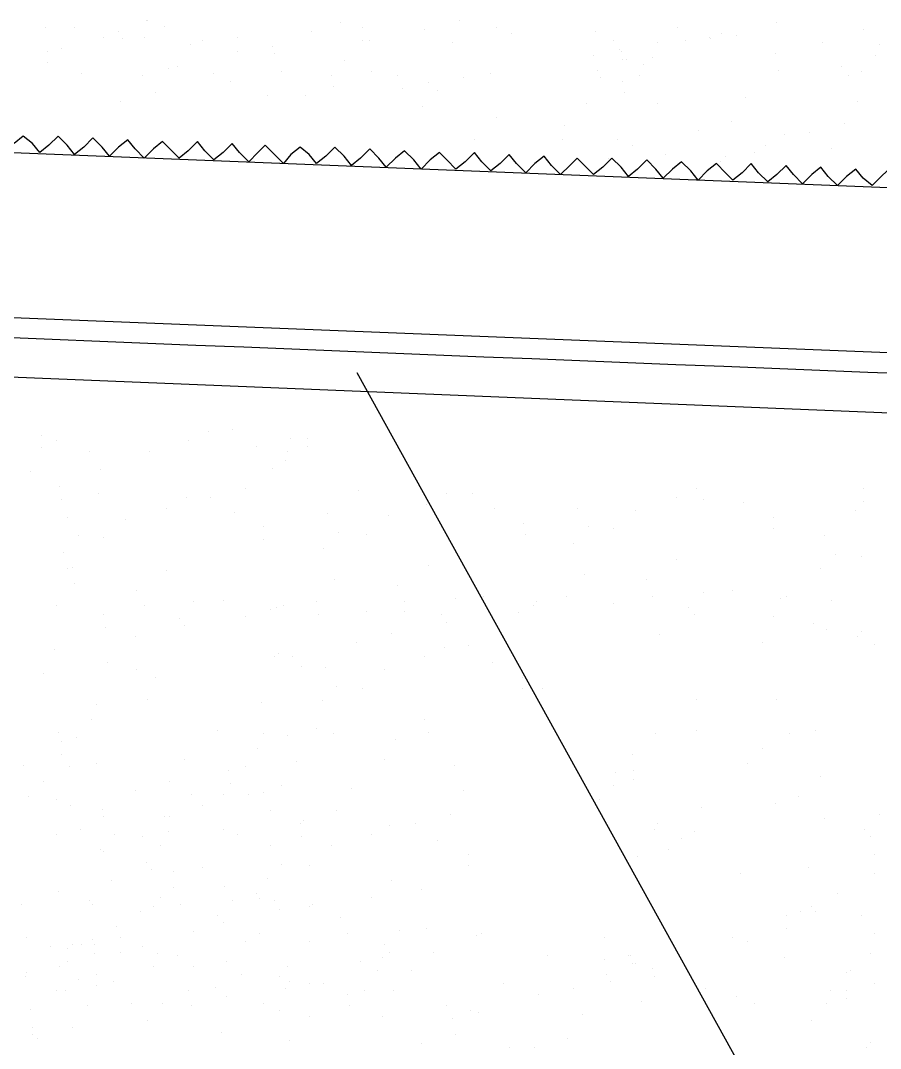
# Model space of a CAD drawing. Header units: millimetres. Extents: x 4241 to 6572, y 870 to 1291.
# Drawn here: x 5243.54 to 5263.4, y 894.43 to 918.16 of the extents above; entities that cross this region are included whole.
import ezdxf

# ---------------------------------------------------------------- set-up
doc = ezdxf.new("R2010")
doc.units = ezdxf.units.MM
doc.layers.add('PDF _0', color=7, linetype='Continuous')
doc.layers.add('PDF _ОВПД_Основная линия', color=7, linetype='Continuous')

msp = doc.modelspace()

# ---------------------------------------------------------------- linework, layer by layer
at = {"layer": 'PDF _0', "lineweight": 9}
for points in [[(5246.4449, 918.1573), (5246.4449, 918.1573)], [(5246.4872, 918.1573), (5246.4872, 918.1573)], [(5250.9323, 918.115), (5250.9323, 918.115)], [(5253.6841, 918.1573), (5253.6841, 918.1573)], [(5261.008, 918.115), (5261.008, 918.115)], [(5244.1164, 917.988), (5244.1164, 917.988)], [(5244.7938, 917.988), (5244.7938, 917.988)], [(5245.8098, 917.9033), (5245.8098, 917.9033)], [(5246.8682, 918.0303), (5246.8682, 918.0303)], [(5250.255, 917.9033), (5250.255, 917.9033)], [(5251.4404, 917.988), (5251.4404, 917.988)], [(5252.8797, 917.9457), (5252.8797, 917.9457)], [(5254.5308, 917.988), (5254.5308, 917.988)], [(5254.8695, 917.861), (5254.8695, 917.861)], [(5256.8169, 917.9033), (5256.8169, 917.9033)], [(5258.7219, 917.988), (5258.7219, 917.988)], [(5259.738, 917.861), (5259.738, 917.861)], [(5262.9978, 917.9457), (5262.9978, 917.9457)], [(5245.4712, 917.7763), (5245.4712, 917.7763)], [(5245.8945, 917.734), (5245.8945, 917.734)], [(5246.4025, 917.7763), (5246.4025, 917.7763)], [(5247.4609, 917.607), (5247.4609, 917.607)], [(5247.7572, 917.6917), (5247.7572, 917.6917)], [(5248.5616, 917.7763), (5248.5616, 917.7763)], [(5251.4404, 917.6917), (5251.4404, 917.6917)], [(5251.6097, 917.6917), (5251.6097, 917.6917)], [(5253.5148, 917.6493), (5253.5148, 917.6493)], [(5257.2402, 917.6917), (5257.2402, 917.6917)], [(5258.2563, 917.6493), (5258.2563, 917.6493)], [(5258.8913, 917.6917), (5258.8913, 917.6917)], [(5259.4416, 917.7763), (5259.4416, 917.7763)], [(5259.484, 917.734), (5259.484, 917.734)], [(5260.0767, 917.8187), (5260.0767, 917.8187)], [(5262.0664, 917.6493), (5262.0664, 917.6493)], [(5263.3788, 917.607), (5263.3788, 917.607)], [(5244.1588, 917.4377), (5244.1588, 917.4377)], [(5244.4975, 917.5223), (5244.4975, 917.5223)], [(5248.5616, 917.4377), (5248.5616, 917.4377)], [(5249.366, 917.5647), (5249.366, 917.5647)], [(5249.4083, 917.3953), (5249.4083, 917.3953)], [(5256.7745, 917.353), (5256.7745, 917.353)], [(5257.3672, 917.48), (5257.3672, 917.48)], [(5257.4096, 917.4377), (5257.4096, 917.4377)], [(5260.9657, 917.3953), (5260.9657, 917.3953)], [(5263.2941, 917.353), (5263.2941, 917.353)], [(5244.1588, 917.1836), (5244.1588, 917.1836)], [(5251.017, 917.226), (5251.017, 917.226)], [(5257.4519, 917.2683), (5257.4519, 917.2683)], [(5257.5366, 917.2683), (5257.5366, 917.2683)], [(5257.9176, 917.1413), (5257.9176, 917.1413)], [(5258.1293, 917.3106), (5258.1293, 917.3106)], [(5244.9631, 916.9296), (5244.9631, 916.9296)], [(5244.9631, 916.9296), (5244.9631, 916.9296)], [(5246.3602, 916.8873), (5246.3602, 916.8873)], [(5246.9529, 917.0566), (5246.9529, 917.0566)], [(5247.1645, 917.099), (5247.1645, 917.099)], [(5248.0112, 916.9296), (5248.0112, 916.9296)], [(5249.5776, 916.972), (5249.5776, 916.972)], [(5250.7207, 916.8873), (5250.7207, 916.8873)], [(5251.652, 916.972), (5251.652, 916.972)], [(5252.2447, 916.8873), (5252.2447, 916.8873)], [(5254.4038, 916.9296), (5254.4038, 916.9296)], [(5256.8592, 917.0143), (5256.8592, 917.0143)], [(5257.8329, 916.8873), (5257.8329, 916.8873)], [(5261.0504, 917.0143), (5261.0504, 917.0143)], [(5262.4897, 917.099), (5262.4897, 917.099)], [(5262.6591, 916.8873), (5262.6591, 916.8873)], [(5262.9554, 916.972), (5262.9554, 916.972)], [(5248.3923, 916.7603), (5248.3923, 916.7603)], [(5252.9644, 916.718), (5252.9644, 916.718)], [(5253.7688, 916.845), (5253.7688, 916.845)], [(5256.9439, 916.845), (5256.9439, 916.845)], [(5257.4519, 916.7603), (5257.4519, 916.7603)], [(5246.6565, 916.5063), (5246.6565, 916.5063)], [(5249.2389, 916.4216), (5249.2389, 916.4216)], [(5250.128, 916.4216), (5250.128, 916.4216)], [(5250.763, 916.6333), (5250.763, 916.6333)], [(5252.3717, 916.591), (5252.3717, 916.591)], [(5253.1761, 916.5486), (5253.1761, 916.5486)], [(5257.4942, 916.5063), (5257.4942, 916.5063)], [(5245.8522, 916.2946), (5245.8522, 916.2946)], [(5252.8374, 916.1676), (5252.8374, 916.1676)], [(5256.6052, 916.2523), (5256.6052, 916.2523)], [(5258.2563, 916.2523), (5258.2563, 916.2523)], [(5260.2883, 916.3793), (5260.2883, 916.3793)], [(5262.8708, 916.2946), (5262.8708, 916.2946)], [(5254.5308, 915.9136), (5254.5308, 915.9136)], [(5256.0972, 915.7443), (5256.0972, 915.7443)], [(5259.9497, 915.8289), (5259.9497, 915.8289)], [(5262.5744, 915.7866), (5262.5744, 915.7866)], [(5259.1876, 915.6173), (5259.1876, 915.6173)], [(5261.1774, 915.5326), (5261.1774, 915.5326)], [(5261.77, 915.5749), (5261.77, 915.5749)], [(5254.0228, 915.4056), (5254.0228, 915.4056)], [(5256.0549, 915.4056), (5256.0549, 915.4056)], [(5257.3249, 915.4056), (5257.3249, 915.4056)], [(5257.6636, 915.2786), (5257.6636, 915.2786)], [(5260.754, 915.2786), (5260.754, 915.2786)], [(5254.7425, 914.9822), (5254.7425, 914.9822)], [(5257.1132, 914.9822), (5257.1132, 914.9822)], [(5258.4256, 915.0669), (5258.4256, 915.0669)], [(5259.8226, 915.0246), (5259.8226, 915.0246)], [(5260.5, 915.1092), (5260.5, 915.1092)], [(5262.2781, 915.1939), (5262.2781, 915.1939)], [(5259.6956, 914.8976), (5259.6956, 914.8976)], [(5244.0318, 908.5897), (5244.0318, 908.5897)], [(5247.8842, 908.6743), (5247.8842, 908.6743)], [(5248.4346, 908.7167), (5248.4346, 908.7167)], [(5244.3704, 908.4627), (5244.3704, 908.4627)], [(5247.4186, 908.4627), (5247.4186, 908.4627)], [(5248.9849, 908.3357), (5248.9849, 908.3357)], [(5249.7893, 908.505), (5249.7893, 908.505)], [(5250.1703, 908.505), (5250.1703, 908.505)], [(5250.1703, 908.3357), (5250.1703, 908.3357)], [(5244.0318, 908.2933), (5244.0318, 908.2933)], [(5245.1325, 908.2087), (5245.1325, 908.2087)], [(5246.5295, 908.2087), (5246.5295, 908.2087)], [(5249.7046, 908.2087), (5249.7046, 908.2087)], [(5249.6623, 907.997), (5249.6623, 907.997)], [(5243.7778, 907.743), (5243.7778, 907.743)], [(5245.3865, 907.7853), (5245.3865, 907.7853)], [(5249.366, 907.8277), (5249.366, 907.8277)], [(5244.4551, 907.4043), (5244.4551, 907.4043)], [(5245.3441, 907.235), (5245.3441, 907.235)], [(5247.3762, 907.1503), (5247.3762, 907.1503)], [(5247.9266, 907.1503), (5247.9266, 907.1503)], [(5248.7309, 907.362), (5248.7309, 907.362)], [(5251.3557, 907.3196), (5251.3557, 907.3196)], [(5253.3878, 907.235), (5253.3878, 907.235)], [(5253.9804, 907.235), (5253.9804, 907.235)], [(5258.6796, 907.1503), (5258.6796, 907.1503)], [(5258.6796, 907.1503), (5258.6796, 907.1503)], [(5259.1453, 907.362), (5259.1453, 907.362)], [(5262.9978, 907.362), (5262.9978, 907.362)], [(5244.4975, 907.108), (5244.4975, 907.108)], [(5252.9221, 906.981), (5252.9221, 906.981)], [(5259.3146, 907.108), (5259.3146, 907.108)], [(5260.246, 907.0233), (5260.246, 907.0233)], [(5262.9978, 907.0656), (5262.9978, 907.0656)], [(5244.6245, 906.6846), (5244.6245, 906.6846)], [(5246.9105, 906.8963), (5246.9105, 906.8963)], [(5248.4769, 906.8116), (5248.4769, 906.8116)], [(5250.636, 906.7693), (5250.636, 906.7693)], [(5252.033, 906.7269), (5252.033, 906.7269)], [(5254.4885, 906.8963), (5254.4885, 906.8963)], [(5256.3935, 906.8963), (5256.3935, 906.8963)], [(5257.7482, 906.854), (5257.7482, 906.854)], [(5260.9234, 906.6846), (5260.9234, 906.6846)], [(5262.8284, 906.854), (5262.8284, 906.854)], [(5245.9792, 906.6423), (5245.9792, 906.6423)], [(5249.1543, 906.4729), (5249.1543, 906.4729)], [(5255.1658, 906.5576), (5255.1658, 906.5576)], [(5256.6475, 906.4729), (5256.6475, 906.4729)], [(5244.8785, 906.2613), (5244.8785, 906.2613)], [(5245.4712, 906.2189), (5245.4712, 906.2189)], [(5250.89, 906.3459), (5250.89, 906.3459)], [(5251.525, 906.3036), (5251.525, 906.3036)], [(5255.2082, 906.3036), (5255.2082, 906.3036)], [(5257.2402, 906.4306), (5257.2402, 906.4306)], [(5260.9234, 906.4306), (5260.9234, 906.4306)], [(5262.1087, 906.2613), (5262.1087, 906.2613)], [(5249.1543, 906.1766), (5249.1543, 906.1766)], [(5250.5513, 905.9649), (5250.5513, 905.9649)], [(5256.3089, 906.0919), (5256.3089, 906.0919)], [(5244.5398, 905.8803), (5244.5398, 905.8803)], [(5262.3627, 905.8379), (5262.3627, 905.8379)], [(5262.9554, 905.7956), (5262.9554, 905.7956)], [(5244.6245, 905.4992), (5244.6245, 905.4992)], [(5244.7515, 905.5416), (5244.7515, 905.5416)], [(5252.9644, 905.5839), (5252.9644, 905.5839)], [(5258.6796, 905.7109), (5258.6796, 905.7109)], [(5262.0241, 905.4992), (5262.0241, 905.4992)], [(5246.9105, 905.4569), (5246.9105, 905.4569)], [(5256.5629, 905.3722), (5256.5629, 905.3722)], [(5244.7938, 905.1606), (5244.7938, 905.1606)], [(5250.8053, 905.2452), (5250.8053, 905.2452)], [(5252.2447, 905.1182), (5252.2447, 905.1182)], [(5258.0023, 905.2452), (5258.0023, 905.2452)], [(5246.2332, 904.9912), (5246.2332, 904.9912)], [(5248.2229, 904.7795), (5248.2229, 904.7795)], [(5253.5994, 904.8219), (5253.5994, 904.8219)], [(5254.2345, 904.8642), (5254.2345, 904.8642)], [(5256.1395, 904.8642), (5256.1395, 904.8642)], [(5258.1293, 904.8642), (5258.1293, 904.8642)], [(5259.3146, 904.9489), (5259.3146, 904.9489)], [(5259.992, 904.9912), (5259.992, 904.9912)], [(5261.0927, 904.8219), (5261.0927, 904.8219)], [(5261.2197, 904.8642), (5261.2197, 904.8642)], [(5262.2781, 904.7795), (5262.2781, 904.7795)], [(5244.3704, 904.6525), (5244.3704, 904.6525)], [(5246.4025, 904.6525), (5246.4025, 904.6525)], [(5247.5456, 904.7372), (5247.5456, 904.7372)], [(5249.3236, 904.5679), (5249.3236, 904.5679)], [(5249.4506, 904.6102), (5249.4506, 904.6102)], [(5249.62, 904.6525), (5249.62, 904.6525)], [(5250.382, 904.7372), (5250.382, 904.7372)], [(5252.4141, 904.7372), (5252.4141, 904.7372)], [(5255.3775, 904.6525), (5255.3775, 904.6525)], [(5255.4622, 904.7372), (5255.4622, 904.7372)], [(5257.2402, 904.6949), (5257.2402, 904.6949)], [(5258.976, 904.6102), (5258.976, 904.6102)], [(5245.4712, 904.4409), (5245.4712, 904.4409)], [(5247.2069, 904.3562), (5247.2069, 904.3562)], [(5248.7309, 904.3985), (5248.7309, 904.3985)], [(5250.4243, 904.4409), (5250.4243, 904.4409)], [(5251.525, 904.5255), (5251.525, 904.5255)], [(5252.4141, 904.5255), (5252.4141, 904.5255)], [(5253.2608, 904.4409), (5253.2608, 904.4409)], [(5255.0388, 904.4832), (5255.0388, 904.4832)], [(5259.103, 904.4409), (5259.103, 904.4409)], [(5260.9234, 904.3985), (5260.9234, 904.3985)], [(5245.5135, 904.1445), (5245.5135, 904.1445)], [(5247.3339, 904.1869), (5247.3339, 904.1869)], [(5253.3878, 904.2715), (5253.3878, 904.2715)], [(5261.8547, 904.2292), (5261.8547, 904.2292)], [(5262.1511, 904.1022), (5262.1511, 904.1022)], [(5246.1908, 903.9329), (5246.1908, 903.9329)], [(5252.1177, 904.0175), (5252.1177, 904.0175)], [(5254.7001, 903.9329), (5254.7001, 903.9329)], [(5258.2986, 903.9752), (5258.2986, 903.9752)], [(5262.8708, 903.9329), (5262.8708, 903.9329)], [(5262.9554, 904.0599), (5262.9554, 904.0599)], [(5244.3281, 903.6365), (5244.3281, 903.6365)], [(5251.3134, 903.8058), (5251.3134, 903.8058)], [(5253.3454, 903.6788), (5253.3454, 903.6788)], [(5253.8958, 903.7212), (5253.8958, 903.7212)], [(5260.6693, 903.8058), (5260.6693, 903.8058)], [(5263.2518, 903.7635), (5263.2518, 903.7635)], [(5249.4083, 903.4672), (5249.4083, 903.4672)], [(5249.493, 903.5518), (5249.493, 903.5518)], [(5249.8316, 903.4672), (5249.8316, 903.4672)], [(5252.8797, 903.4672), (5252.8797, 903.4672)], [(5245.5558, 903.3402), (5245.5558, 903.3402)], [(5246.2332, 903.1708), (5246.2332, 903.1708)], [(5250.0433, 903.2555), (5250.0433, 903.2555)], [(5250.5937, 903.2132), (5250.5937, 903.2132)], [(5251.9484, 903.1708), (5251.9484, 903.1708)], [(5254.4461, 903.3402), (5254.4461, 903.3402)], [(5244.0741, 903.0862), (5244.0741, 903.0862)], [(5246.6565, 903.0015), (5246.6565, 903.0015)], [(5255.1235, 903.0015), (5255.1235, 903.0015)], [(5250.8477, 902.7898), (5250.8477, 902.7898)], [(5251.4404, 902.7475), (5251.4404, 902.7475)], [(5255.1235, 902.7475), (5255.1235, 902.7475)], [(5255.5892, 902.7475), (5255.5892, 902.7475)], [(5246.4872, 902.4935), (5246.4872, 902.4935)], [(5249.1119, 902.4088), (5249.1119, 902.4088)], [(5250.509, 902.4511), (5250.509, 902.4511)], [(5259.1453, 902.4935), (5259.1453, 902.4935)], [(5261.008, 902.4935), (5261.008, 902.4935)], [(5245.3018, 902.3665), (5245.3018, 902.3665)], [(5245.1748, 902.0278), (5245.1748, 902.0278)], [(5252.8797, 902.0278), (5252.8797, 902.0278)], [(5244.4128, 901.7314), (5244.4128, 901.7314)], [(5248.0959, 901.7738), (5248.0959, 901.7738)], [(5249.1543, 901.6891), (5249.1543, 901.6891)], [(5250.382, 901.8161), (5250.382, 901.8161)], [(5250.763, 901.6891), (5250.763, 901.6891)], [(5252.9644, 901.7314), (5252.9644, 901.7314)], [(5258.2139, 901.6891), (5258.2139, 901.6891)], [(5259.1453, 901.7738), (5259.1453, 901.7738)], [(5261.3044, 901.6891), (5261.3044, 901.6891)], [(5261.8971, 901.7738), (5261.8971, 901.7738)], [(5244.4975, 901.5198), (5244.4975, 901.5198)], [(5244.8361, 901.6044), (5244.8361, 901.6044)], [(5249.7046, 901.6468), (5249.7046, 901.6468)], [(5252.2024, 901.5621), (5252.2024, 901.5621)], [(5244.4975, 901.2234), (5244.4975, 901.2234)], [(5249.0273, 901.3504), (5249.0273, 901.3504)], [(5257.6636, 901.2234), (5257.6636, 901.2234)], [(5260.6693, 901.3504), (5260.6693, 901.3504)], [(5245.3018, 901.0118), (5245.3018, 901.0118)], [(5245.3018, 901.0118), (5245.3018, 901.0118)], [(5247.3339, 901.0964), (5247.3339, 901.0964)], [(5249.9163, 901.0541), (5249.9163, 901.0541)], [(5251.9484, 901.0964), (5251.9484, 901.0964)], [(5260.3307, 901.0118), (5260.3307, 901.0118)], [(5243.6084, 900.9694), (5243.6084, 900.9694)], [(5244.6668, 900.9271), (5244.6668, 900.9271)], [(5248.3499, 900.8424), (5248.3499, 900.8424)], [(5248.7309, 900.9271), (5248.7309, 900.9271)], [(5253.5571, 900.9694), (5253.5571, 900.9694)], [(5257.2826, 900.8001), (5257.2826, 900.8001)], [(5257.7059, 900.8424), (5257.7059, 900.8424)], [(5244.0741, 900.5884), (5244.0741, 900.5884)], [(5246.9952, 900.5884), (5246.9952, 900.5884)], [(5248.3923, 900.5461), (5248.3923, 900.5461)], [(5249.5776, 900.5037), (5249.5776, 900.5037)], [(5257.2402, 900.5037), (5257.2402, 900.5037)], [(5257.7059, 900.6307), (5257.7059, 900.6307)], [(5262.0241, 900.7154), (5262.0241, 900.7154)], [(5246.1908, 900.3767), (5246.1908, 900.3767)], [(5247.5032, 900.2921), (5247.5032, 900.2921)], [(5248.2229, 900.2921), (5248.2229, 900.2921)], [(5248.8156, 900.2921), (5248.8156, 900.2921)], [(5249.1543, 900.3344), (5249.1543, 900.3344)], [(5251.1863, 900.4191), (5251.1863, 900.4191)], [(5253.7688, 900.3767), (5253.7688, 900.3767)], [(5243.7354, 900.2497), (5243.7354, 900.2497)], [(5244.3704, 900.1651), (5244.3704, 900.1651)], [(5244.7091, 900.038), (5244.7091, 900.038)], [(5247.7572, 900.038), (5247.7572, 900.038)], [(5256.9015, 900.1651), (5256.9015, 900.1651)], [(5260.9657, 900.0804), (5260.9657, 900.0804)], [(5261.516, 900.2497), (5261.516, 900.2497)], [(5245.4288, 899.9534), (5245.4288, 899.9534)], [(5249.3236, 899.911), (5249.3236, 899.911)], [(5250.8477, 899.911), (5250.8477, 899.911)], [(5253.4724, 899.8264), (5253.4724, 899.8264)], [(5259.2723, 899.9957), (5259.2723, 899.9957)], [(5263.3788, 899.8264), (5263.3788, 899.8264)], [(5245.4712, 899.784), (5245.4712, 899.784)], [(5246.8682, 899.784), (5246.8682, 899.784)], [(5246.9952, 899.784), (5246.9952, 899.784)], [(5250.001, 899.6147), (5250.001, 899.6147)], [(5250.0856, 899.6994), (5250.0856, 899.6994)], [(5252.0754, 899.5724), (5252.0754, 899.5724)], [(5252.6681, 899.6147), (5252.6681, 899.6147)], [(5258.2563, 899.6147), (5258.2563, 899.6147)], [(5262.1087, 899.7417), (5262.1087, 899.7417)], [(5244.3704, 899.3607), (5244.3704, 899.3607)], [(5244.9208, 899.4877), (5244.9208, 899.4877)], [(5245.7252, 899.3607), (5245.7252, 899.3607)], [(5246.3602, 899.3184), (5246.3602, 899.3184)], [(5246.9529, 899.4454), (5246.9529, 899.4454)], [(5248.2229, 899.4877), (5248.2229, 899.4877)], [(5248.5616, 899.3607), (5248.5616, 899.3607)], [(5250.0433, 899.3184), (5250.0433, 899.3184)], [(5251.652, 899.3607), (5251.652, 899.3607)], [(5258.1716, 899.4877), (5258.1716, 899.4877)], [(5259.103, 899.4454), (5259.103, 899.4454)], [(5263.0401, 899.4877), (5263.0401, 899.4877)], [(5263.1671, 899.3184), (5263.1671, 899.3184)], [(5246.7835, 899.1067), (5246.7835, 899.1067)], [(5249.3236, 899.1067), (5249.3236, 899.1067)], [(5250.7207, 899.1067), (5250.7207, 899.1067)], [(5253.1761, 899.2337), (5253.1761, 899.2337)], [(5258.8066, 899.276), (5258.8066, 899.276)], [(5245.3865, 899.022), (5245.3865, 899.022)], [(5245.4712, 898.9797), (5245.4712, 898.9797)], [(5253.8958, 898.895), (5253.8958, 898.895)], [(5257.4096, 899.022), (5257.4096, 899.022)], [(5257.7906, 898.8527), (5257.7906, 898.8527)], [(5258.5103, 899.022), (5258.5103, 899.022)], [(5263.2518, 898.895), (5263.2518, 898.895)], [(5246.4449, 898.7257), (5246.4449, 898.7257)], [(5249.5776, 898.6833), (5249.5776, 898.6833)], [(5250.2126, 898.641), (5250.2126, 898.641)], [(5253.8958, 898.641), (5253.8958, 898.641)], [(5246.5719, 898.5563), (5246.5719, 898.5563)], [(5247.0799, 898.514), (5247.0799, 898.514)], [(5247.7572, 898.5987), (5247.7572, 898.5987)], [(5260.1613, 898.4717), (5260.1613, 898.4717)], [(5261.7277, 898.5987), (5261.7277, 898.5987)], [(5263.2518, 898.4717), (5263.2518, 898.4717)], [(5245.6405, 898.3023), (5245.6405, 898.3023)], [(5247.0799, 898.133), (5247.0799, 898.133)], [(5248.2652, 898.1753), (5248.2652, 898.1753)], [(5249.2389, 898.3447), (5249.2389, 898.3447)], [(5252.1177, 898.3023), (5252.1177, 898.3023)], [(5244.4128, 898.0483), (5244.4128, 898.0483)], [(5246.7835, 897.9213), (5246.7835, 897.9213)], [(5248.9849, 898.006), (5248.9849, 898.006)], [(5251.652, 897.9213), (5251.652, 897.9213)], [(5252.7951, 898.0906), (5252.7951, 898.0906)], [(5262.4051, 898.006), (5262.4051, 898.006)], [(5243.5661, 897.752), (5243.5661, 897.752)], [(5245.1325, 897.8366), (5245.1325, 897.8366)], [(5245.2171, 897.752), (5245.2171, 897.752)], [(5246.6142, 897.7096), (5246.6142, 897.7096)], [(5247.2492, 897.752), (5247.2492, 897.752)], [(5248.4346, 897.8366), (5248.4346, 897.8366)], [(5249.0696, 897.879), (5249.0696, 897.879)], [(5249.4083, 897.8366), (5249.4083, 897.8366)], [(5250.2126, 897.7096), (5250.2126, 897.7096)], [(5250.2973, 897.752), (5250.2973, 897.752)], [(5261.8124, 897.7096), (5261.8124, 897.7096)], [(5246.3178, 897.5826), (5246.3178, 897.5826)], [(5248.0959, 897.498), (5248.0959, 897.498)], [(5249.5353, 897.625), (5249.5353, 897.625)], [(5250.9323, 897.4556), (5250.9323, 897.4556)], [(5261.2197, 897.498), (5261.2197, 897.498)], [(5261.5584, 897.5826), (5261.5584, 897.5826)], [(5261.8971, 897.5826), (5261.8971, 897.5826)], [(5262.9554, 897.498), (5262.9554, 897.498)], [(5245.7675, 897.244), (5245.7675, 897.244)], [(5248.2229, 897.3286), (5248.2229, 897.3286)], [(5252.9221, 897.2016), (5252.9221, 897.2016)], [(5261.2197, 897.2016), (5261.2197, 897.2016)], [(5243.6931, 896.9899), (5243.6931, 896.9899)], [(5245.2171, 896.9476), (5245.2171, 896.9476)], [(5245.8522, 896.9899), (5245.8522, 896.9899)], [(5247.5456, 897.1169), (5247.5456, 897.1169)], [(5249.0696, 897.0746), (5249.0696, 897.0746)], [(5251.1017, 897.0746), (5251.1017, 897.0746)], [(5252.2871, 897.1593), (5252.2871, 897.1593)], [(5254.0651, 897.0323), (5254.0651, 897.0323)], [(5254.1921, 897.0746), (5254.1921, 897.0746)], [(5257.0286, 896.9899), (5257.0286, 896.9899)], [(5259.992, 896.9899), (5259.992, 896.9899)], [(5263.2518, 897.0746), (5263.2518, 897.0746)], [(5244.2434, 896.7783), (5244.2434, 896.7783)], [(5244.6245, 896.7359), (5244.6245, 896.7359)], [(5244.7515, 896.8206), (5244.7515, 896.8206)], [(5244.9631, 896.8206), (5244.9631, 896.8206)], [(5245.2595, 896.8206), (5245.2595, 896.8206)], [(5246.3602, 896.7783), (5246.3602, 896.7783)], [(5248.7309, 896.9053), (5248.7309, 896.9053)], [(5250.2126, 896.9053), (5250.2126, 896.9053)], [(5251.9484, 896.8206), (5251.9484, 896.8206)], [(5260.3307, 896.9053), (5260.3307, 896.9053)], [(5245.2595, 896.6089), (5245.2595, 896.6089)], [(5245.8522, 896.6513), (5245.8522, 896.6513)], [(5246.6989, 896.6089), (5246.6989, 896.6089)], [(5247.1645, 896.5666), (5247.1645, 896.5666)], [(5251.906, 896.5243), (5251.906, 896.5243)], [(5252.0754, 896.6513), (5252.0754, 896.6513)], [(5253.0914, 896.6513), (5253.0914, 896.6513)], [(5255.7162, 896.5666), (5255.7162, 896.5666)], [(5257.0286, 896.4819), (5257.0286, 896.4819)], [(5257.5789, 896.5666), (5257.5789, 896.5666)], [(5257.6212, 896.5666), (5257.6212, 896.5666)], [(5261.1774, 896.5243), (5261.1774, 896.5243)], [(5263.1671, 896.6089), (5263.1671, 896.6089)], [(5244.4551, 896.3126), (5244.4551, 896.3126)], [(5244.6245, 896.4396), (5244.6245, 896.4396)], [(5246.6142, 896.3126), (5246.6142, 896.3126)], [(5247.5456, 896.3126), (5247.5456, 896.3126)], [(5248.3076, 896.4396), (5248.3076, 896.4396)], [(5249.7046, 896.3126), (5249.7046, 896.3126)], [(5251.398, 896.4396), (5251.398, 896.4396)], [(5257.6636, 896.3973), (5257.6636, 896.3973)], [(5257.7482, 896.3973), (5257.7482, 896.3973)], [(5258.1293, 896.2703), (5258.1293, 896.2703)], [(5243.6508, 896.1009), (5243.6508, 896.1009)], [(5243.6931, 896.1856), (5243.6931, 896.1856)], [(5244.8785, 896.0162), (5244.8785, 896.0162)], [(5245.3018, 896.1432), (5245.3018, 896.1432)], [(5248.6463, 896.1432), (5248.6463, 896.1432)], [(5249.5353, 896.1009), (5249.5353, 896.1009)], [(5251.779, 896.2279), (5251.779, 896.2279)], [(5252.5834, 896.2279), (5252.5834, 896.2279)], [(5257.0709, 896.1432), (5257.0709, 896.1432)], [(5258.1716, 896.1009), (5258.1716, 896.1009)], [(5262.6167, 896.1856), (5262.6167, 896.1856)], [(5262.7014, 896.2279), (5262.7014, 896.2279)], [(5244.3704, 895.7622), (5244.3704, 895.7622)], [(5244.5821, 895.7622), (5244.5821, 895.7622)], [(5245.3018, 895.8892), (5245.3018, 895.8892)], [(5245.6828, 895.9739), (5245.6828, 895.9739)], [(5247.4186, 895.7622), (5247.4186, 895.7622)], [(5248.0536, 895.8469), (5248.0536, 895.8469)], [(5248.0536, 895.8469), (5248.0536, 895.8469)], [(5249.6623, 895.8046), (5249.6623, 895.8046)], [(5249.747, 895.9739), (5249.747, 895.9739)], [(5250.2126, 895.9316), (5250.2126, 895.9316)], [(5250.5513, 895.9316), (5250.5513, 895.9316)], [(5251.4827, 895.7622), (5251.4827, 895.7622)], [(5252.16, 895.7622), (5252.16, 895.7622)], [(5254.7001, 895.9316), (5254.7001, 895.9316)], [(5256.3089, 895.8046), (5256.3089, 895.8046)], [(5257.1556, 895.9739), (5257.1556, 895.9739)], [(5259.357, 895.8046), (5259.357, 895.8046)], [(5262.2357, 895.7622), (5262.2357, 895.7622)], [(5262.6167, 895.7622), (5262.6167, 895.7622)], [(5263.2518, 895.9316), (5263.2518, 895.9316)], [(5248.3076, 895.6352), (5248.3076, 895.6352)], [(5251.1017, 895.6776), (5251.1017, 895.6776)], [(5255.5045, 895.6776), (5255.5045, 895.6776)], [(5260.0767, 895.6352), (5260.0767, 895.6352)], [(5262.6167, 895.5929), (5262.6167, 895.5929)], [(5243.7778, 895.3389), (5243.7778, 895.3389)], [(5245.0901, 895.4236), (5245.0901, 895.4236)], [(5246.1062, 895.4659), (5246.1062, 895.4659)], [(5246.8259, 895.4659), (5246.8259, 895.4659)], [(5247.5032, 895.4236), (5247.5032, 895.4236)], [(5249.1543, 895.4659), (5249.1543, 895.4659)], [(5249.5353, 895.2966), (5249.5353, 895.2966)], [(5251.144, 895.4236), (5251.144, 895.4236)], [(5253.3878, 895.4236), (5253.3878, 895.4236)], [(5253.9381, 895.2966), (5253.9381, 895.2966)], [(5257.8752, 895.5082), (5257.8752, 895.5082)], [(5260.5, 895.4659), (5260.5, 895.4659)], [(5262.1511, 895.4659), (5262.1511, 895.4659)], [(5246.4872, 895.0849), (5246.4872, 895.0849)], [(5250.2126, 895.1695), (5250.2126, 895.1695)], [(5251.906, 895.1695), (5251.906, 895.1695)], [(5251.906, 895.1695), (5251.906, 895.1695)], [(5253.5148, 895.1272), (5253.5148, 895.1272)], [(5254.1075, 895.2542), (5254.1075, 895.2542)], [(5256.5205, 895.2119), (5256.5205, 895.2119)], [(5261.8124, 895.0849), (5261.8124, 895.0849)], [(5243.8201, 894.9155), (5243.8201, 894.9155)], [(5244.7515, 894.9155), (5244.7515, 894.9155)], [(5243.8201, 894.7462), (5243.8201, 894.7462)], [(5243.9471, 894.6615), (5243.9471, 894.6615)], [(5248.1806, 894.7885), (5248.1806, 894.7885)], [(5249.747, 894.6192), (5249.747, 894.6192)], [(5253.5994, 894.7462), (5253.5994, 894.7462)], [(5256.1819, 894.6615), (5256.1819, 894.6615)], [(5263.1671, 894.5769), (5263.1671, 894.5769)], [(5252.7951, 894.5345), (5252.7951, 894.5345)], [(5254.8271, 894.4499), (5254.8271, 894.4499)], [(5255.4198, 894.4499), (5255.4198, 894.4499)], [(5263.0824, 894.4499), (5263.0824, 894.4499)]]:
    msp.add_lwpolyline(points, dxfattribs=at)
at = {"layer": 'PDF _0', "lineweight": 25}
msp.add_lwpolyline([(5251.3134, 910.0291), (5266.3845, 882.7655), (5313.9265, 882.7655)], dxfattribs=at)
at = {"layer": 'PDF _ОВПД_Основная линия', "lineweight": 30}
for points in [[(5316.2973, 912.1881), (5174.4757, 917.861)], [(5263.5904, 914.7282), (5263.3788, 914.5166), (5263.2094, 914.3472), (5262.9978, 914.5166), (5262.8284, 914.7282), (5262.6167, 914.5589), (5262.4051, 914.3472), (5262.1934, 914.5589), (5262.0241, 914.7706), (5261.8124, 914.6012), (5261.6007, 914.3895), (5261.389, 914.6012), (5261.2197, 914.8129), (5261.008, 914.6012), (5260.7963, 914.4319), (5260.5847, 914.6436), (5260.4153, 914.8552), (5260.2037, 914.6436), (5259.992, 914.4742), (5259.8226, 914.6436), (5259.611, 914.8552), (5259.3993, 914.6859), (5259.1876, 914.4742), (5259.0183, 914.6859), (5258.8066, 914.8976), (5258.5949, 914.7282), (5258.3833, 914.5166), (5258.2139, 914.7282), (5258.0023, 914.9399), (5257.7906, 914.7282), (5257.5789, 914.5589), (5257.4096, 914.7706), (5257.1979, 914.9822), (5256.9862, 914.7706), (5256.7745, 914.6012), (5256.6052, 914.7706), (5256.3935, 914.9822), (5256.2242, 914.8129), (5256.0125, 914.6012), (5255.8008, 914.8129), (5255.6315, 915.0246), (5255.4198, 914.8552), (5255.2082, 914.6436), (5254.9965, 914.8552), (5254.8271, 915.0669), (5254.6155, 914.8552), (5254.4038, 914.6859), (5254.1921, 914.8976), (5254.0228, 915.1092), (5253.8111, 914.8976), (5253.5994, 914.7282), (5253.3878, 914.9399), (5253.2184, 915.1092), (5253.0067, 914.9399), (5252.7951, 914.7282), (5252.6257, 914.9399), (5252.4141, 915.1516), (5252.2024, 914.9822), (5251.9907, 914.7706), (5251.8214, 914.9822), (5251.6097, 915.1939), (5251.398, 914.9822), (5251.1863, 914.8129), (5251.017, 915.0246), (5250.8053, 915.2362), (5250.5937, 915.0246), (5250.382, 914.8552), (5250.2126, 915.0669), (5250.001, 915.2362), (5249.7893, 915.0669), (5249.62, 914.8552), (5249.4083, 915.0669), (5249.1966, 915.2786), (5249.0273, 915.1092), (5248.8156, 914.8976), (5248.6039, 915.1092), (5248.4346, 915.3209), (5248.2229, 915.1092), (5248.0112, 914.9399), (5247.7996, 915.1516), (5247.6302, 915.3632), (5247.4186, 915.1516), (5247.2069, 914.9822), (5246.9952, 915.1939), (5246.8259, 915.3632), (5246.6142, 915.1939), (5246.4025, 914.9822), (5246.1908, 915.1939), (5246.0215, 915.4056), (5245.8098, 915.2362), (5245.5982, 915.0246), (5245.4288, 915.2362), (5245.2171, 915.4479), (5245.0055, 915.2362), (5244.7938, 915.0669), (5244.6245, 915.2786), (5244.4128, 915.4903), (5244.2011, 915.2786), (5243.9894, 915.1092), (5243.8201, 915.3209), (5243.6084, 915.4903), (5243.3967, 915.3209)], [(5316.2973, 908.378), (5174.4757, 914.0509)], [(5316.2973, 906.9386), (5176.5078, 912.6538)]]:
    msp.add_lwpolyline(points, dxfattribs=at)
msp.add_arc((5811.7244, 14759.3484), 13860.1664, 267.36478359, 267.95154463, dxfattribs=at)

doc.saveas('drawing.dxf')
